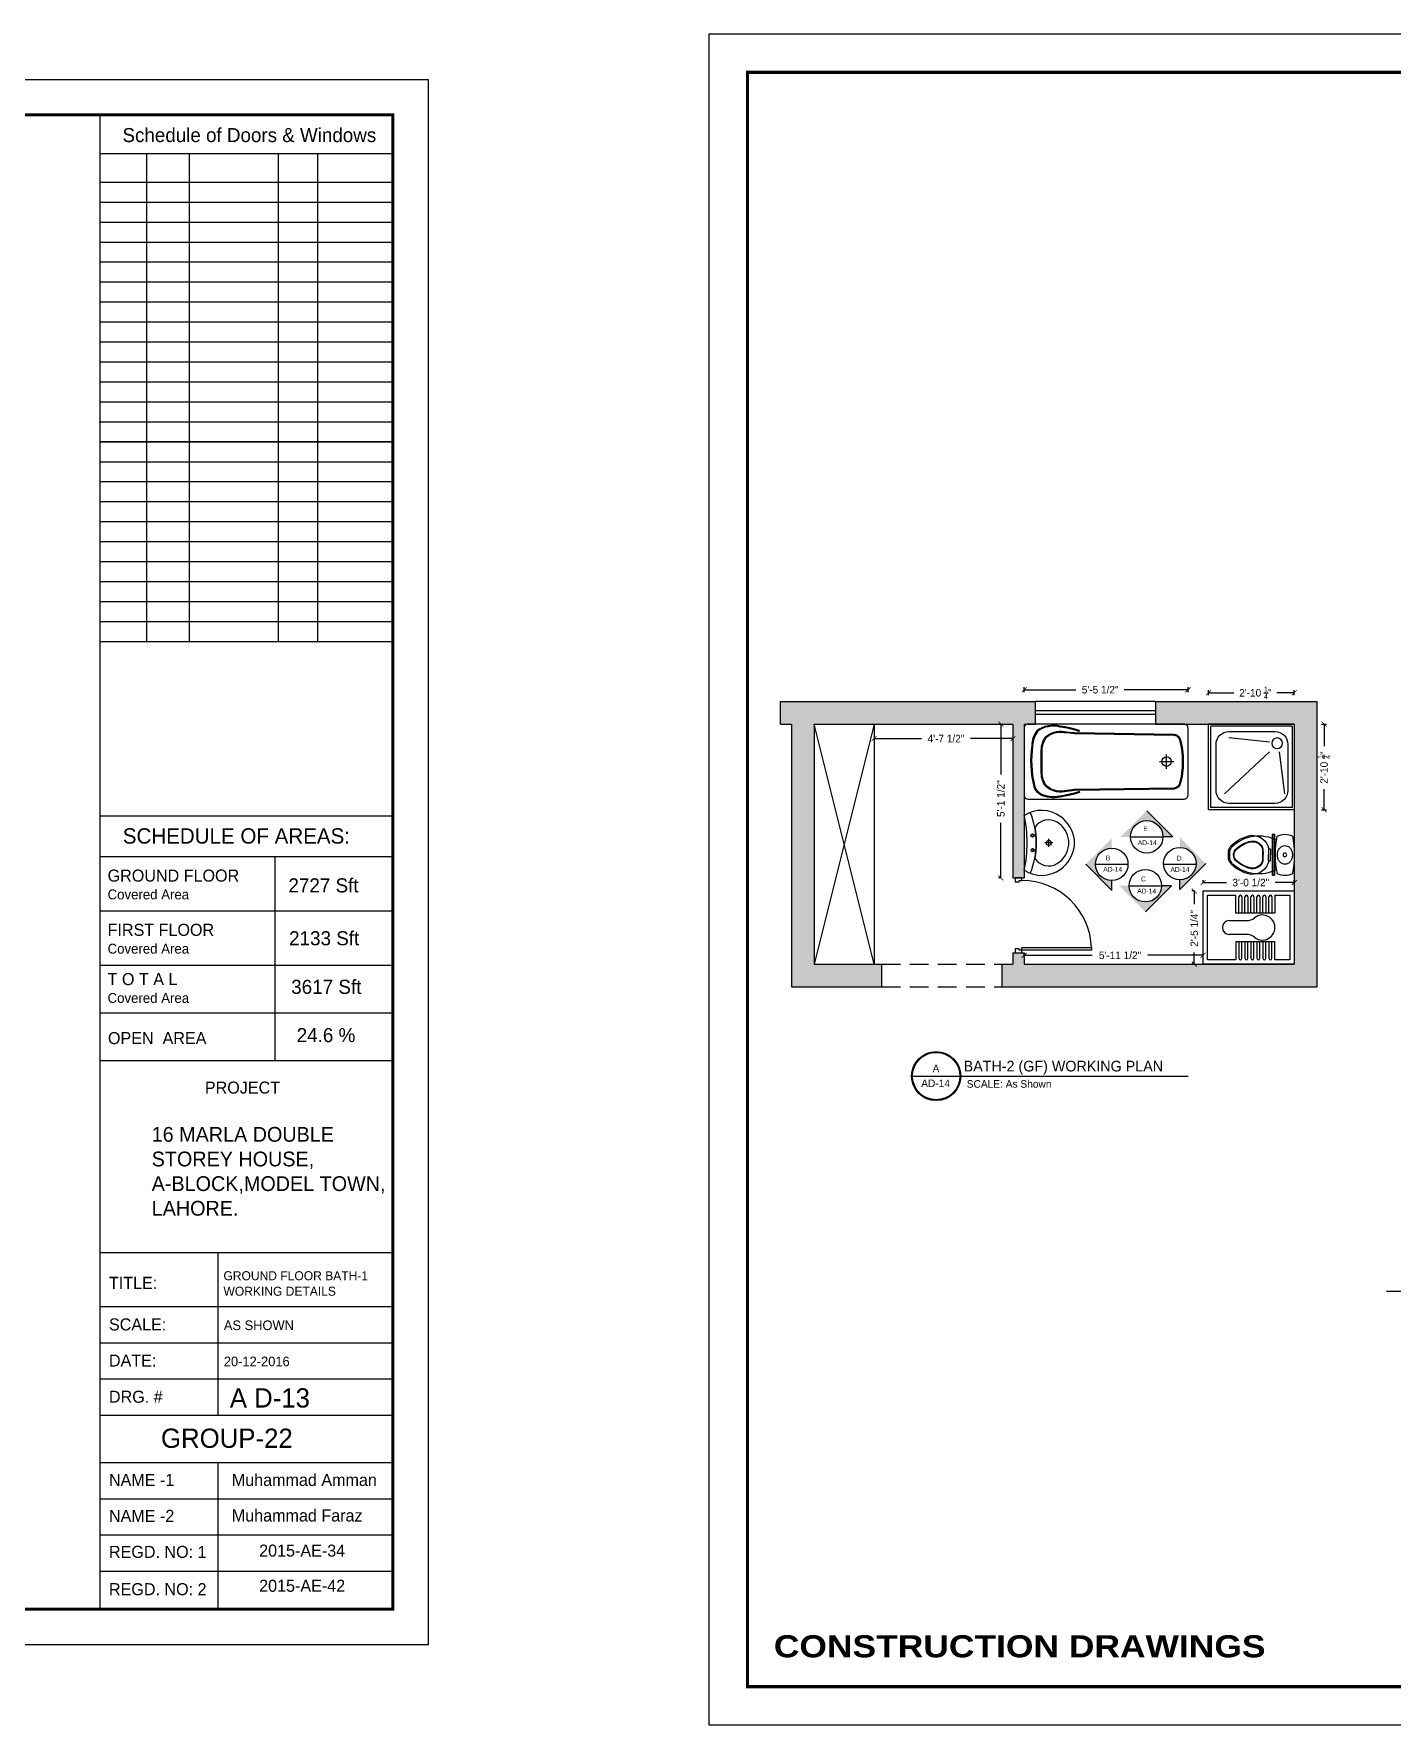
# Model space of a CAD drawing. Extents: x 10753 to 18704, y -5361 to 1140.
# Drawn here: x 14678 to 15221, y -3980 to -3304 of the extents above; entities that cross this region are included whole.
import ezdxf
from ezdxf.enums import TextEntityAlignment as Align

# ---------------------------------------------------------------- set-up
doc = ezdxf.new("R2010")
doc.units = 0
doc.header["$LTSCALE"] = 30
doc.header["$MEASUREMENT"] = 0
doc.header["$PDMODE"] = 3
doc.linetypes.add('HIDDEN', pattern=[0.375, 0.25, -0.125])
doc.layers.get('0').update_dxf_attribs({"linetype": 'CONTINUOUS'})
doc.layers.get('DEFPOINTS').update_dxf_attribs({"linetype": 'CONTINUOUS'})
for name, color, linetype in [('DIM', 6, 'CONTINUOUS'), ('DOOR', 4, 'CONTINUOUS'), ('furniture', 9, 'CONTINUOUS'), ('SEAL', 1, 'CONTINUOUS'), ('SLINE', 3, 'CONTINUOUS'), ('stairs terrace', 1, 'CONTINUOUS'), ('WALL', 2, 'CONTINUOUS'), ('Walls Hatch', 51, 'CONTINUOUS'), ('WINDOW', 5, 'CONTINUOUS'), ('WL', 9, 'CONTINUOUS')]:
    doc.layers.add(name, color=color, linetype=linetype)
doc.styles.add('EE', font='eurr____.ttf')
doc.styles.add('ROMAND', font='stylu.ttf', dxfattribs={"height": 2})
doc.styles.add('SEAL TEXT', font='stylu.ttf', dxfattribs={"height": 6})
doc.styles.add('SMALL-DIM', font='stylu.ttf', dxfattribs={"height": 2})
doc.styles.get("Standard").update_dxf_attribs({"font": 'stylu.ttf', "height": 3})
doc.styles.add('STYLE3', font='ariblk.ttf', dxfattribs={"height": 1})
doc.styles.add('Work Dim', font='stylu.ttf', dxfattribs={"height": 4})
doc.dimstyles.new('D1', dxfattribs={"dimtxt": 6, "dimasz": 5, "dimexe": 1, "dimexo": 2, "dimgap": 1, "dimtad": 1, "dimdec": 4, "dimzin": 3, "dimdsep": 46, "dimlunit": 4, "dimtxsty": 'Standard', "dimcen": 3, "dimclrd": 7, "dimclre": 7, "dimclrt": 2, "dimadec": 0, "dimazin": 0, "dimtfac": 1, "dimtdec": 4, "dimtofl": 0, "dimtmove": 2, "dimatfit": 3, "dimfxl": 1, "dimfrac": 2, "dimtolj": 1, "dimtzin": 1, "dimarcsym": 0})

# ---------------------------------------------------------------- blocks, each defined once
blk = doc.blocks.new('D1')
for p, q in [((-3, 40.85), (-1.5, 40.85)), ((-3, 1.85), (-3, 40.85)), ((-1.5, 40.85), (-1.5, 1.85)), ((-40.5, 1.88), (-42, 1.88)), ((-42, 1.88), (-42, -1.88)), ((-40.5, 0.38), (-40.5, 1.88)), ((-39.75, 0.38), (-40.5, 0.38)), ((-39.75, -1.88), (-39.75, 0.38)), ((-1.5, 1.85), (-3, 1.85)), ((-2.25, 0.38), (-2.25, -1.88)), ((-1.5, 0.38), (-2.25, 0.38)), ((0, 1.88), (-1.5, 1.88)), ((-1.5, 1.88), (-1.5, 0.38)), ((0, -1.88), (0, 1.88)), ((-42, -1.88), (-39.75, -1.88)), ((-2.25, -1.88), (0, -1.88))]:
    blk.add_line(p, q)
blk.add_arc((-1.5, 1.88), 39, 91.84981, 180)
blk = doc.blocks.new('WINDOW')
for p, q in [((12, 0), (0, 0)), ((12, -3.75), (0, -3.75)), ((12, -5.25), (0, -5.25)), ((12, -9), (0, -9))]:
    blk.add_line(p, q)
blk = doc.blocks.new('SHAWER1')
for p, q in [((1, -1), (1, -41)), ((1, -1), (41, -1)), ((2, -2), (2, -40)), ((2, -2), (40, -2)), ((12.5, -9.5), (31.5, -7.5)), ((40, -40), (40, -2)), ((41, -41), (41, -1)), ((8, -14), (5.5, -33.5)), ((12.5, -14), (33.5, -33.5)), ((1, -41), (41, -41)), ((2, -40), (40, -40))]:
    blk.add_line(p, q)
blk.add_lwpolyline([(31.5, -4.5), (10, -4.5, 0.414214), (4, -10.5), (4, -32, 0.414214), (10, -38), (31.5, -38, 0.414214), (37.5, -32), (37.5, -10.5, 0.414214)], format="xyb", close=True)
blk.add_circle((9, -10), 2.5)
blk = doc.blocks.new('A$C17367797')
at = {"color": 2}
for p, q in [((11.4, 10.32), (14.59, 10.32)), ((13, 8.73), (13, 11.92))]:
    blk.add_line(p, q, dxfattribs=at)
for points in [[(23.94, 20.16), (2.06, 20.16, 0.313319), (2.54, 5.54, 0.199679), (11.81, 0.07, 0.059042), (14.19, 0.07, 0.199679), (23.46, 5.54, 0.313319)], [(21.3, 6.91, 0.393124), (19.21, 15.96, -0.095727), (6.79, 15.96, 0.393124), (4.7, 6.91, 0.226359), (12.1, 2.33, 0.028741), (13, 2.28, 0.028741), (13.9, 2.33, 0.226359)]]:
    blk.add_lwpolyline(points, format="xyb", close=True)
for centre in [(10.05, 16.76), (15.98, 16.81)]:
    blk.add_circle(centre, 0.647)
blk.add_circle((13, 10.32), 1.06, dxfattribs=at)
for centre, radius, start, end in [((13, 48.1), 32.74, 248.16294, 291.83706), ((13, 69.54), 50.58, 257.50525, 282.49475), ((10.05, 17.72), 1.15, 235.92231, 304.07769), ((15.97, 17.76), 1.15, 236.72043, 304.87581)]:
    blk.add_arc(centre, radius, start, end)
blk = doc.blocks.new('W.C')
for p, q in [((-3.56, 25.29), (-3.82, 25.06)), ((-3.25, 24.9), (-3.45, 24.72)), ((1.87, 26.24), (-1.79, 26.26)), ((1.86, 25.74), (-1.79, 25.76)), ((3.89, 25.04), (3.64, 25.27)), ((-8.23, 8.82), (-8.23, 8.07)), ((8.27, 8.67), (-8.23, 8.71)), ((-8.23, 8.21), (8.27, 8.17)), ((-8.23, 7.96), (8.27, 7.92)), ((-2.37, 10.26), (-2.38, 9.51)), ((-2.38, 9.51), (-0.04, 9.5)), ((-2.37, 12.76), (-0.03, 12.75)), ((-2.37, 12.51), (-0.03, 12.5)), ((-2.37, 10.26), (-0.04, 10.25)), ((2.37, 12.49), (0.03, 12.5)), ((2.36, 10.24), (0.03, 10.25)), ((2.36, 9.49), (0.03, 9.5)), ((0.04, 12.75), (2.37, 12.74)), ((2.36, 10.24), (2.36, 9.49)), ((8.27, 8.02), (8.27, 8.77))]:
    blk.add_line(p, q)
blk.add_circle((0.01, 3.75), 0.75)
for centre, radius, start, end in [((7.64, 14.23), 15.77, 136.64147, 168.89213), ((7.64, 14.23), 15.27, 136.64147, 208.02477), ((7.64, 14.23), 13.52, 136.64147, 166.79545), ((7.64, 14.23), 13.27, 136.64147, 166.79545), ((-0.02, 20.87), 5.66, 108.18785, 128.72999), ((-0.02, 20.87), 5.16, 108.18785, 128.72999), ((-0.02, 20.87), 3.41, 89.64851, 128.72999), ((-0.02, 20.87), 3.16, 89.64851, 128.72999), ((0.07, 20.87), 3.41, 50.95184, 90.03331), ((0.07, 20.87), 3.16, 50.95184, 90.03331), ((0.07, 20.87), 5.16, 50.95184, 71.49397), ((0.07, 20.87), 5.66, 50.95184, 71.49397), ((-7.63, 14.28), 13.27, 12.88638, 43.04036), ((-7.63, 14.28), 13.52, 12.88638, 43.04036), ((-7.63, 14.28), 15.27, 331.69896, 43.04036), ((-7.63, 14.28), 15.77, 10.78969, 43.04036), ((-1.19, 16.67), 6.59, 174.76004, 259.63864), ((-1.19, 16.67), 4.34, 172.11064, 253.25358), ((-1.19, 16.67), 4.09, 171.63458, 253.25358), ((1.21, 16.66), 6.59, 280.04318, 4.92179), ((1.21, 16.66), 4.09, 286.42825, 8.04724), ((1.21, 16.66), 4.34, 286.42825, 7.57119), ((-1.86, 3.76), 6.38, 151.76843, 207.9134), ((-0.08, -30.37), 37.88, 78.41973, 101.2621), ((0.11, 37.87), 37.88, 258.41973, 281.2621), ((-1.32, 3.75), 2.42, 152.46729, 179.84091), ((-1.32, 3.75), 2.42, 179.84091, 207.21454), ((-0.68, 3.42), 3.14, 128.50072, 152.46729), ((-0.68, 4.08), 3.14, 207.21454, 231.18111), ((-0.26, 4.6), 3.81, 231.18111, 251.50722), ((-0.26, 2.9), 3.81, 108.17461, 128.50072), ((0.02, 5.42), 4.67, 251.50722, 269.84091), ((0.01, 2.08), 4.67, 89.84091, 108.17461), ((0.02, 5.42), 4.67, 269.84091, 288.17461), ((0.01, 2.08), 4.67, 71.50722, 89.84091), ((0.28, 4.6), 3.81, 288.17461, 308.50072), ((0.28, 2.9), 3.81, 51.18111, 71.50722), ((0.7, 4.08), 3.14, 308.50072, 332.46729), ((0.7, 3.42), 3.14, 27.21454, 51.18111), ((1.34, 3.75), 2.42, 359.84091, 27.21454), ((1.34, 3.75), 2.42, 332.46729, 359.84091), ((1.89, 3.74), 6.38, 331.76843, 27.9134)]:
    blk.add_arc(centre, radius, start, end)
blk = doc.blocks.new('A$C1B687418')
at = {"color": 253}
for p, q in [((54.11, 14.95), (59.78, 14.95)), ((56.95, 12.12), (56.95, 17.78))]:
    blk.add_line(p, q, dxfattribs=at)
for points in [[(63.96, 0, 0.414214), (65.52, 1.55), (65.52, 28.34, 0.414214), (63.96, 29.9), (1.55, 29.9, 0.414214), (0, 28.34), (0, 1.55, 0.414214), (1.55, 0)], [(63.56, 14.95, -0.0883), (62.3, 5.7, -0.304104), (59.91, 4), (20.15, 3.38, -0.000256), (16.1, 2.86, -0.242291), (8.44, 5.23, -0.139311), (6.82, 10.41), (6.82, 14.95), (6.82, 19.48, -0.139311), (8.44, 24.67, -0.242291), (16.1, 27.04, -0.000256), (20.15, 26.52), (59.91, 25.9, -0.304104), (62.3, 24.19, -0.0883)], [(63.17, 14.95, -0.088354), (61.93, 5.83, -0.302678), (59.9, 4.39), (20.12, 3.77, -0.000258), (16.04, 3.25, -0.241252), (8.74, 5.48, -0.138051), (7.21, 10.42), (7.21, 19.48, -0.138051), (8.74, 24.42, -0.241252), (16.04, 26.65, -0.000258), (20.12, 26.13), (59.9, 25.51, -0.302678), (61.93, 24.06, -0.088354)]]:
    blk.add_lwpolyline(points, format="xyb", close=True, dxfattribs=at)
for points in [[(22.3, 27.28, 0.055529), (14.39, 29.14, 0.217297), (5.18, 27.44, 0.154429), (3, 21.31, 0.092378), (3.72, 5.49, 0.252343), (7.2, 1.45, 0.146648), (15.24, 1.05, 0.034689), (22.38, 2.74, -0.153822)], [(22.17, 26.91, 0.0557), (14.32, 28.75, 0.216411), (5.45, 27.16, 0.153411), (3.38, 21.27, 0.092513), (4.1, 5.57, 0.252239), (7.33, 1.82, 0.146838), (15.17, 1.43, 0.034761), (22.27, 3.12, 0.034761)]]:
    blk.add_lwpolyline(points, format="xyb", dxfattribs=at)
blk.add_circle((56.95, 14.95), 1.89, dxfattribs=at)
blk = doc.blocks.new('_ArchTick')
at = {"color": 0, "linetype": 'ByBlock', "const_width": 0.15}
blk.add_lwpolyline([(-0.5, -0.5), (0.5, 0.5)], dxfattribs=at)
blk = doc.blocks.new('*D278')
at = {"layer": 'DEFPOINTS', "color": 0, "transparency": 16777216}
for p in [(15181.86, -3567.16), (15147.58, -3579.63), (15181.86, -3579.63)]:
    blk.add_point(p, dxfattribs=at)
at = {"layer": 'DIM', "color": 4, "lineweight": -2, "transparency": 16777216}
for p, q in [((15147.58, -3568.16), (15147.58, -3566.16)), ((15147.58, -3567.16), (15157.72, -3567.16)), ((15181.86, -3567.16), (15174.9, -3567.16)), ((15181.86, -3568.16), (15181.86, -3566.16))]:
    blk.add_line(p, q, dxfattribs=at)
at = {"layer": 'DIM', "color": 4, "lineweight": -2, "transparency": 16777216, "xscale": 2, "yscale": 2, "zscale": 2, "rotation": 180}
blk.add_blockref('_ArchTick', (15147.58, -3567.16), dxfattribs=at)
at = {"layer": 'DIM', "color": 4, "lineweight": -2, "transparency": 16777216, "xscale": 2, "yscale": 2, "zscale": 2}
blk.add_blockref('_ArchTick', (15181.86, -3567.16), dxfattribs=at)
at = {"layer": 'DIM', "color": 4, "transparency": 16777216, "insert": (15166.31, -3567.16), "char_height": 3, "attachment_point": 5}
blk.add_mtext('\\A1;2\'-10 {\\H0.7x;\\S1/4;}"', dxfattribs=at)
blk = doc.blocks.new('*D279')
at = {"layer": 'DEFPOINTS', "color": 0, "transparency": 16777216}
for p in [(15147.58, -3579.63), (15147.58, -3613.92), (15193.78, -3613.92)]:
    blk.add_point(p, dxfattribs=at)
at = {"layer": 'DIM', "color": 4, "lineweight": -2, "transparency": 16777216}
for p, q in [((15192.78, -3579.63), (15194.78, -3579.63)), ((15193.78, -3579.63), (15193.78, -3588.46)), ((15193.78, -3613.92), (15193.78, -3605.64)), ((15192.78, -3613.92), (15194.78, -3613.92))]:
    blk.add_line(p, q, dxfattribs=at)
at = {"layer": 'DIM', "color": 4, "lineweight": -2, "transparency": 16777216, "xscale": 2, "yscale": 2, "zscale": 2}
for p, rotation in [((15193.78, -3579.63), 90), ((15193.78, -3613.92), 270)]:
    blk.add_blockref('_ArchTick', p, dxfattribs=dict(at, rotation=rotation))
at = {"layer": 'DIM', "color": 4, "transparency": 16777216, "insert": (15193.78, -3597.05), "char_height": 3, "attachment_point": 5, "rotation": 90}
blk.add_mtext('\\A1;2\'-10 {\\H0.7x;\\S1/4;}"', dxfattribs=at)
blk = doc.blocks.new('*D280')
at = {"layer": 'DEFPOINTS', "color": 0, "transparency": 16777216}
for p in [(15181.86, -3643.02), (15145.38, -3646.35), (15181.86, -3646.35)]:
    blk.add_point(p, dxfattribs=at)
at = {"layer": 'DIM', "color": 4, "lineweight": -2, "transparency": 16777216}
for p, q in [((15145.38, -3643.02), (15145.38, -3642.02)), ((15145.38, -3643.02), (15154.75, -3643.02)), ((15181.86, -3643.02), (15174.21, -3643.02)), ((15181.86, -3643.02), (15181.86, -3642.02))]:
    blk.add_line(p, q, dxfattribs=at)
at = {"layer": 'DIM', "color": 4, "lineweight": -2, "transparency": 16777216, "xscale": 2, "yscale": 2, "zscale": 2, "rotation": 180}
blk.add_blockref('_ArchTick', (15145.38, -3643.02), dxfattribs=at)
at = {"layer": 'DIM', "color": 4, "lineweight": -2, "transparency": 16777216, "xscale": 2, "yscale": 2, "zscale": 2}
blk.add_blockref('_ArchTick', (15181.86, -3643.02), dxfattribs=at)
at = {"layer": 'DIM', "color": 4, "transparency": 16777216, "insert": (15164.48, -3643.02), "char_height": 3, "attachment_point": 5}
blk.add_mtext('\\A1;3\'-0 1/2"', dxfattribs=at)
blk = doc.blocks.new('*D281')
at = {"layer": 'DEFPOINTS', "color": 0, "transparency": 16777216}
for p in [(15145.38, -3646.35), (15141.89, -3675.63), (15145.38, -3675.63)]:
    blk.add_point(p, dxfattribs=at)
at = {"layer": 'DIM', "color": 4, "lineweight": -2, "transparency": 16777216}
for p, q in [((15141.89, -3646.35), (15140.89, -3646.35)), ((15141.89, -3646.35), (15141.89, -3651.69)), ((15141.89, -3675.63), (15141.89, -3670.97)), ((15141.89, -3675.63), (15140.89, -3675.63))]:
    blk.add_line(p, q, dxfattribs=at)
at = {"layer": 'DIM', "color": 4, "lineweight": -2, "transparency": 16777216, "xscale": 2, "yscale": 2, "zscale": 2}
for p, rotation in [((15141.89, -3646.35), 90), ((15141.89, -3675.63), 270)]:
    blk.add_blockref('_ArchTick', p, dxfattribs=dict(at, rotation=rotation))
at = {"layer": 'DIM', "color": 4, "transparency": 16777216, "insert": (15141.89, -3661.33), "char_height": 3, "attachment_point": 5, "rotation": 90}
blk.add_mtext('\\A1;2\'-5 1/4"', dxfattribs=at)
blk = doc.blocks.new('*D282')
at = {"layer": 'DEFPOINTS', "color": 0, "transparency": 16777216}
for p in [(15069.36, -3579.63), (15064.56, -3641.13), (15069.36, -3641.13)]:
    blk.add_point(p, dxfattribs=at)
at = {"layer": 'DIM', "color": 4, "lineweight": -2, "transparency": 16777216}
for p, q in [((15064.56, -3579.63), (15063.56, -3579.63)), ((15064.56, -3579.63), (15064.56, -3599.8)), ((15064.56, -3641.13), (15064.56, -3619.14)), ((15064.56, -3641.13), (15063.56, -3641.13))]:
    blk.add_line(p, q, dxfattribs=at)
at = {"layer": 'DIM', "color": 4, "lineweight": -2, "transparency": 16777216, "xscale": 2, "yscale": 2, "zscale": 2}
for p, rotation in [((15064.56, -3579.63), 90), ((15064.56, -3641.13), 270)]:
    blk.add_blockref('_ArchTick', p, dxfattribs=dict(at, rotation=rotation))
at = {"layer": 'DIM', "color": 4, "transparency": 16777216, "insert": (15064.56, -3609.47), "char_height": 3, "attachment_point": 5, "rotation": 90}
blk.add_mtext('\\A1;5\'-1 1/2"', dxfattribs=at)
blk = doc.blocks.new('*D283')
at = {"layer": 'DEFPOINTS', "color": 0, "transparency": 16777216}
for p in [(15013.86, -3579.63), (15069.36, -3579.63), (15069.36, -3585.48)]:
    blk.add_point(p, dxfattribs=at)
at = {"layer": 'DIM', "color": 4, "lineweight": -2, "transparency": 16777216}
for p, q in [((15013.86, -3585.48), (15013.86, -3586.48)), ((15013.86, -3585.48), (15032.8, -3585.48)), ((15069.36, -3585.48), (15052.37, -3585.48)), ((15069.36, -3585.48), (15069.36, -3586.48))]:
    blk.add_line(p, q, dxfattribs=at)
at = {"layer": 'DIM', "color": 4, "lineweight": -2, "transparency": 16777216, "xscale": 2, "yscale": 2, "zscale": 2, "rotation": 180}
blk.add_blockref('_ArchTick', (15013.86, -3585.48), dxfattribs=at)
at = {"layer": 'DIM', "color": 4, "lineweight": -2, "transparency": 16777216, "xscale": 2, "yscale": 2, "zscale": 2}
blk.add_blockref('_ArchTick', (15069.36, -3585.48), dxfattribs=at)
at = {"layer": 'DIM', "color": 4, "transparency": 16777216, "insert": (15042.58, -3585.48), "char_height": 3, "attachment_point": 5}
blk.add_mtext('\\A1;4\'-7 1/2"', dxfattribs=at)
blk = doc.blocks.new('*D284')
at = {"layer": 'DEFPOINTS', "color": 0, "transparency": 16777216}
for p in [(15073.86, -3565.95), (15073.86, -3581.27), (15139.38, -3581.27)]:
    blk.add_point(p, dxfattribs=at)
at = {"layer": 'DIM', "color": 4, "lineweight": -2, "transparency": 16777216}
for p, q in [((15073.86, -3566.95), (15073.86, -3564.95)), ((15073.86, -3565.95), (15094.57, -3565.95)), ((15139.38, -3565.95), (15113.91, -3565.95)), ((15139.38, -3566.95), (15139.38, -3564.95))]:
    blk.add_line(p, q, dxfattribs=at)
at = {"layer": 'DIM', "color": 4, "lineweight": -2, "transparency": 16777216, "xscale": 2, "yscale": 2, "zscale": 2, "rotation": 180}
blk.add_blockref('_ArchTick', (15073.86, -3565.95), dxfattribs=at)
at = {"layer": 'DIM', "color": 4, "lineweight": -2, "transparency": 16777216, "xscale": 2, "yscale": 2, "zscale": 2}
blk.add_blockref('_ArchTick', (15139.38, -3565.95), dxfattribs=at)
at = {"layer": 'DIM', "color": 4, "transparency": 16777216, "insert": (15104.24, -3565.95), "char_height": 3, "attachment_point": 5}
blk.add_mtext('\\A1;5\'-5 1/2"', dxfattribs=at)
blk = doc.blocks.new('*D285')
at = {"layer": 'DEFPOINTS', "color": 0, "transparency": 16777216}
for p in [(15073.86, -3675.63), (15145.38, -3672.1), (15145.38, -3675.63)]:
    blk.add_point(p, dxfattribs=at)
at = {"layer": 'DIM', "color": 4, "lineweight": -2, "transparency": 16777216}
for p, q in [((15073.86, -3672.1), (15073.86, -3671.1)), ((15145.38, -3672.1), (15145.38, -3671.1)), ((15073.86, -3672.1), (15101.02, -3672.1)), ((15145.38, -3672.1), (15123.34, -3672.1))]:
    blk.add_line(p, q, dxfattribs=at)
at = {"layer": 'DIM', "color": 4, "lineweight": -2, "transparency": 16777216, "xscale": 2, "yscale": 2, "zscale": 2, "rotation": 180}
blk.add_blockref('_ArchTick', (15073.86, -3672.1), dxfattribs=at)
at = {"layer": 'DIM', "color": 4, "lineweight": -2, "transparency": 16777216, "xscale": 2, "yscale": 2, "zscale": 2}
blk.add_blockref('_ArchTick', (15145.38, -3672.1), dxfattribs=at)
at = {"layer": 'DIM', "color": 4, "transparency": 16777216, "insert": (15112.18, -3672.1), "char_height": 3, "attachment_point": 5}
blk.add_mtext('\\A1;5\'-11 1/2"', dxfattribs=at)

msp = doc.modelspace()

# ---------------------------------------------------------------- hatches: boundary and pattern name
at = {"layer": 'DIM'}
for points in [[(15133.27968, -3624.73533), (15129.35287, -3624.73533, 0.414213562), (15122.86532, -3618.24778, 0.414213562), (15116.37777, -3624.73533), (15112.45096, -3624.73533), (15122.86532, -3614.32097)], [(15108.88846, -3646.12864), (15108.88846, -3642.20184, -0.414213562), (15102.4009, -3635.71428, -0.414213562), (15108.88846, -3629.22673), (15108.88846, -3625.29992), (15098.4741, -3635.71428)], [(15136.11148, -3645.83694), (15136.11148, -3641.91013, 0.414213562), (15142.59903, -3635.42258, 0.414213562), (15136.11148, -3628.93502), (15136.11148, -3625.00822), (15146.52584, -3635.42258)], [(15132.73167, -3644.2815), (15128.80487, -3644.2815, -0.414213562), (15122.31731, -3650.76905, -0.414213562), (15115.82976, -3644.2815), (15111.90296, -3644.2815), (15122.31731, -3654.69585)]]:
    msp.add_hatch(color=3, dxfattribs=at).paths.add_polyline_path(points)
at = {"layer": 'Walls Hatch'}
h = msp.add_hatch(color=256, dxfattribs=at)
h.dxf.hatch_style = 1
h.paths.add_polyline_path([(15190.86243, -3570.62984), (15126.36243, -3570.62984), (15126.36243, -3579.62984), (15181.86243, -3579.62984), (15181.86243, -3613.91556), (15181.86243, -3675.62984), (15145.38243, -3675.62984), (15073.86243, -3675.62984), (15073.86243, -3671.12984), (15069.36243, -3671.12984), (15069.36243, -3675.62984), (15064.86243, -3675.62984), (15064.86243, -3684.62984), (15190.86243, -3684.62984)])
h.paths.add_polyline_path([(15078.36243, -3570.62984), (14976.36243, -3570.62984), (14976.36243, -3579.62984), (14980.86243, -3579.62984), (14980.86243, -3684.62984), (15016.86243, -3684.62984), (15016.86243, -3675.62984), (14989.86243, -3675.62984), (14989.86243, -3579.62984), (15069.36243, -3579.62984), (15069.36243, -3641.12984), (15073.86243, -3641.12984), (15073.86243, -3579.62984), (15078.36243, -3579.62984)])

# ---------------------------------------------------------------- linework, layer by layer
at = {"linetype": 'HIDDEN'}
for p, q in [((15016.86243, -3675.62984), (15064.86243, -3675.62984)), ((15016.86243, -3684.62984), (15064.86243, -3684.62984))]:
    msp.add_line(p, q, dxfattribs=at)
at = {"layer": 'DIM', "color": 3}
for p, q in [((15133.27968, -3624.73533), (15122.86532, -3614.32097)), ((15116.37777, -3624.73533), (15129.35287, -3624.73533)), ((15133.27968, -3624.73533), (15129.35287, -3624.73533)), ((15108.88846, -3646.12864), (15098.4741, -3635.71428)), ((15115.35267, -3635.78), (15102.37756, -3635.78)), ((15142.62966, -3635.78), (15129.65455, -3635.78)), ((15136.11148, -3645.83694), (15146.52584, -3635.42258)), ((15115.82976, -3644.2815), (15128.80487, -3644.2815)), ((15132.73167, -3644.2815), (15122.31731, -3654.69585)), ((15132.73167, -3644.2815), (15128.80487, -3644.2815))]:
    msp.add_line(p, q, dxfattribs=at)
for centre in [(15122.86532, -3624.73533), (15108.88846, -3635.71428), (15136.11148, -3635.42258), (15122.31731, -3644.2815)]:
    msp.add_circle(centre, 6.48755, dxfattribs=at)
at = {"layer": 'furniture', "color": 2}
for p, q in [((15108.88846, -3646.12864), (15108.88846, -3642.20184)), ((15136.11148, -3645.83694), (15136.11148, -3641.91013))]:
    msp.add_line(p, q, dxfattribs=at)
at = {"layer": 'furniture'}
for p, q in [((15145.38243, -3675.62984), (15145.38243, -3646.34984)), ((15145.38243, -3646.34984), (15181.86243, -3646.34984)), ((15147.11043, -3673.90184), (15147.11043, -3648.07784)), ((15147.11043, -3648.07784), (15158.53443, -3648.07784)), ((15158.53443, -3655.25384), (15158.53443, -3648.07784)), ((15159.73443, -3655.25384), (15159.73443, -3648.67784)), ((15160.93443, -3648.67784), (15160.93443, -3655.25384)), ((15162.13443, -3655.25384), (15162.13443, -3648.67784)), ((15163.33443, -3648.67784), (15163.33443, -3655.25384)), ((15164.53443, -3655.25384), (15164.53443, -3648.67784)), ((15165.73443, -3648.67784), (15165.73443, -3655.25384)), ((15166.93443, -3655.25384), (15166.93443, -3648.67784)), ((15168.13443, -3648.67784), (15168.13443, -3655.25384)), ((15169.33443, -3655.25384), (15169.33443, -3648.67784)), ((15170.53443, -3648.67784), (15170.53443, -3655.25384)), ((15171.73443, -3655.25384), (15171.73443, -3648.67784)), ((15172.93443, -3648.67784), (15172.93443, -3655.25384)), ((15174.13443, -3648.07784), (15174.13443, -3655.25384)), ((15174.13443, -3648.07784), (15180.13443, -3648.07784)), ((15180.13443, -3648.07784), (15180.13443, -3673.90184)), ((15181.86243, -3646.34984), (15181.86243, -3675.62984)), ((15174.13443, -3655.25384), (15158.53443, -3655.25384)), ((15155.87043, -3658.22984), (15162.85742, -3658.22984)), ((15162.85742, -3663.74984), (15155.87043, -3663.74984)), ((15158.53443, -3666.72584), (15158.53443, -3673.90184)), ((15174.13443, -3666.72584), (15158.53443, -3666.72584)), ((15159.73443, -3666.72584), (15159.73443, -3673.30184)), ((15160.93443, -3673.30184), (15160.93443, -3666.72584)), ((15162.13443, -3666.72584), (15162.13443, -3673.30184)), ((15163.33443, -3673.30184), (15163.33443, -3666.72584)), ((15164.53443, -3666.72584), (15164.53443, -3673.30184)), ((15165.73443, -3673.30184), (15165.73443, -3666.72584)), ((15166.93443, -3666.72584), (15166.93443, -3673.30184)), ((15168.13443, -3673.30184), (15168.13443, -3666.72584)), ((15169.33443, -3666.72584), (15169.33443, -3673.30184)), ((15170.53443, -3673.30184), (15170.53443, -3666.72584)), ((15171.73443, -3666.72584), (15171.73443, -3673.30184)), ((15172.93443, -3673.30184), (15172.93443, -3666.72584)), ((15174.13443, -3673.90184), (15174.13443, -3666.72584)), ((15181.86243, -3675.62984), (15145.38243, -3675.62984)), ((15158.53443, -3673.90184), (15147.11043, -3673.90184)), ((15180.13443, -3673.90184), (15174.13443, -3673.90184))]:
    msp.add_line(p, q, dxfattribs=at)
for centre, radius, start, end in [((15160.33443, -3648.67784), 0.6, 0, 180), ((15162.73443, -3648.67784), 0.6, 0, 180), ((15165.13443, -3648.67784), 0.6, 0.000017, 180), ((15167.53443, -3648.67784), 0.6, 0, 180), ((15169.93443, -3648.67784), 0.6, 0, 180.000017), ((15172.33443, -3648.67784), 0.6, 0, 180), ((15162.85742, -3653.42984), 4.8, 270, 309.63074), ((15169.11843, -3660.98984), 5.016, 270, 129.630758), ((15155.87043, -3660.98984), 2.76, 90, 270), ((15162.85742, -3668.54984), 4.8, 50.369265, 90), ((15169.11843, -3660.98984), 5.016, 230.36926, 270), ((15160.33443, -3673.30184), 0.6, 180, 0), ((15162.73443, -3673.30184), 0.6, 180, 0), ((15165.13443, -3673.30184), 0.6, 180, 0), ((15167.53443, -3673.30184), 0.6, 180, 0), ((15169.93443, -3673.30184), 0.6, 180, 0), ((15172.33443, -3673.30184), 0.6, 180, 0)]:
    msp.add_arc(centre, radius, start, end, dxfattribs=at)
at = {"layer": 'SEAL', "color": 1}
for p, q in [((14704.28666, -3336.16299), (14704.28666, -3933.46118)), ((14821.37068, -3336.16299), (14704.28666, -3336.16299)), ((14821.37068, -3336.16299), (14704.28666, -3336.16299)), ((14704.28666, -3351.63587), (14821.37068, -3351.63587)), ((14722.91366, -3351.63587), (14722.91366, -3546.61301)), ((14739.9655, -3351.63587), (14739.9655, -3546.61301)), ((14775.5103, -3351.63587), (14775.5103, -3546.61301)), ((14791.30179, -3351.63587), (14791.30179, -3546.61301)), ((14704.28666, -3363.00398), (14821.37068, -3363.00398)), ((14704.28666, -3370.98698), (14821.37068, -3370.98698)), ((14704.28666, -3378.96998), (14821.37068, -3378.96998)), ((14704.28666, -3386.95298), (14821.37068, -3386.95298)), ((14704.28666, -3394.93598), (14821.37068, -3394.93598)), ((14704.28666, -3402.91898), (14821.37068, -3402.91898)), ((14704.28666, -3410.90199), (14821.37068, -3410.90199)), ((14704.28666, -3418.88499), (14821.37068, -3418.88499)), ((14704.28666, -3426.86799), (14821.37068, -3426.86799)), ((14704.28666, -3434.85099), (14821.37068, -3434.85099)), ((14704.28666, -3442.83399), (14821.37068, -3442.83399)), ((14704.28666, -3450.81699), (14821.37068, -3450.81699)), ((14704.05073, -3458.79999), (14821.13475, -3458.79999)), ((14704.05073, -3458.79999), (14794.3732, -3458.79999)), ((14704.05073, -3458.79999), (14821.13475, -3458.79999)), ((14704.28666, -3458.79999), (14821.37068, -3458.79999)), ((14704.28666, -3458.79999), (14821.37068, -3458.79999)), ((14821.37068, -3466.783), (14704.28666, -3466.783)), ((14704.28666, -3466.783), (14821.37068, -3466.783)), ((14704.28666, -3474.766), (14821.37068, -3474.766)), ((14704.28666, -3482.749), (14821.37068, -3482.749)), ((14704.28666, -3490.732), (14821.37068, -3490.732)), ((14704.28666, -3498.715), (14821.37068, -3498.715)), ((14704.28666, -3506.698), (14821.37068, -3506.698)), ((14704.28666, -3514.68101), (14821.37068, -3514.68101)), ((14704.28666, -3522.66401), (14821.37068, -3522.66401)), ((14704.28666, -3530.64701), (14821.37068, -3530.64701)), ((14704.28666, -3538.63001), (14821.37068, -3538.63001)), ((14704.28666, -3546.61301), (14821.37068, -3546.61301)), ((14821.37068, -3616.51228), (14704.28666, -3616.51228)), ((14821.37068, -3632.76461), (14704.28666, -3632.76461)), ((14774.28866, -3632.76461), (14774.28866, -3714.22435)), ((14821.37068, -3654.44596), (14704.28666, -3654.44596)), ((14821.37068, -3676.1273), (14704.28666, -3676.1273)), ((14821.37068, -3695.17583), (14704.28666, -3695.17583)), ((14821.37068, -3695.17583), (14704.28666, -3695.17583)), ((14821.37068, -3714.22435), (14704.28666, -3714.22435)), ((14821.37068, -3790.98559), (14704.28666, -3790.98559)), ((14751.44843, -3790.98559), (14751.44843, -3856.02192)), ((14821.37068, -3812.66694), (14704.28666, -3812.66694)), ((14821.37068, -3827.12117), (14704.28666, -3827.12117)), ((14821.37068, -3841.5754), (14704.28666, -3841.5754)), ((14821.37068, -3856.02192), (14704.28666, -3856.02192)), ((14821.37068, -3856.02192), (14704.28666, -3856.02192)), ((14821.37068, -3875.00312), (14704.28666, -3875.00312)), ((14751.44843, -3875.00312), (14751.44843, -3932.82005)), ((14821.37068, -3889.45735), (14704.28666, -3889.45735)), ((14821.37068, -3903.91158), (14704.28666, -3903.91158)), ((14821.37068, -3918.36581), (14704.28666, -3918.36581))]:
    msp.add_line(p, q, dxfattribs=at)
for points in [[(15954.88813, -3303.7364), (15954.88813, -3979.84357), (14947.84809, -3979.84357), (14947.84809, -3303.7364)], [(14835.59207, -3321.94161), (14835.59207, -3947.68257), (13903.5709, -3947.68257), (13903.5709, -3321.94161)]]:
    msp.add_lwpolyline(points, close=True, dxfattribs=at)
at = {"layer": 'SLINE'}
msp.add_line((15028.87352, -3720.38283), (15139.40874, -3720.38283), dxfattribs=at)
for radius in [9.81095, 9.47309]:
    msp.add_circle((15038.68447, -3720.38283), radius, dxfattribs=at)
at = {"layer": 'stairs terrace'}
for p, q in [((15013.86243, -3675.62984), (14989.86243, -3579.62984)), ((15013.86243, -3579.62984), (14989.86243, -3675.62984)), ((15013.86243, -3579.62984), (15013.86243, -3675.62984))]:
    msp.add_line(p, q, dxfattribs=at)
at = {"layer": 'WALL'}
for p, q in [((14976.36243, -3570.62984), (15078.36243, -3570.62984)), ((14976.36243, -3579.62984), (14976.36243, -3570.62984)), ((15078.36243, -3579.62984), (15078.36243, -3570.62984)), ((15126.36243, -3570.62984), (15190.86243, -3570.62984)), ((15126.36243, -3570.62984), (15126.36243, -3579.62984)), ((15190.86243, -3570.62984), (15190.86243, -3684.62984)), ((14976.36243, -3579.62984), (14980.86243, -3579.62984)), ((14980.86243, -3579.62984), (14980.86243, -3684.62984)), ((14989.86243, -3579.62984), (14989.86243, -3675.62984)), ((14989.86243, -3579.62984), (15069.36243, -3579.62984)), ((15069.36243, -3579.62984), (15069.36243, -3641.12984)), ((15073.86243, -3579.62984), (15073.86243, -3641.12984)), ((15073.86243, -3579.62984), (15078.36243, -3579.62984)), ((15126.36243, -3579.62984), (15181.86243, -3579.62984)), ((15181.86243, -3579.62984), (15181.86243, -3675.62984)), ((15069.36243, -3641.12984), (15073.86243, -3641.12984)), ((15069.36243, -3671.12984), (15069.36243, -3675.62984)), ((15069.36243, -3671.12984), (15073.86243, -3671.12984)), ((15073.86243, -3671.12984), (15073.86243, -3675.62984)), ((14989.86243, -3675.62984), (15016.86243, -3675.62984)), ((15016.86243, -3675.62984), (15016.86243, -3684.62984)), ((15064.86243, -3675.62984), (15069.36243, -3675.62984)), ((15064.86243, -3675.62984), (15064.86243, -3684.62984)), ((15073.86243, -3675.62984), (15181.86243, -3675.62984)), ((14980.86243, -3684.62984), (15016.86243, -3684.62984)), ((15064.86243, -3684.62984), (15190.86243, -3684.62984))]:
    msp.add_line(p, q, dxfattribs=at)
at = {"layer": 'WALL', "color": 9}
msp.add_line((15442.47372, -3806.42195), (15218.80461, -3806.42195), dxfattribs=at)
at = {"layer": 'WL'}
for points, const_width in [([(15939.52206, -3319.10247), (15939.52206, -3964.4775), (14963.21416, -3964.4775), (14963.21416, -3319.10247)], 1.28051), ([(14821.37068, -3336.16299), (14821.37068, -3933.46118), (13917.79228, -3933.46118), (13917.79228, -3336.16299)], 1.18512)]:
    msp.add_lwpolyline(points, close=True, dxfattribs=dict(at, const_width=const_width))

# ---------------------------------------------------------------- block references
msp.add_blockref('A$C1B687418', (15073.86243, -3609.61308))
at = {"xscale": -0.8571428571431169, "yscale": 0.8571428571431169, "zscale": 0.8571428571428571}
msp.add_blockref('SHAWER1', (15182.71957, -3578.7727), dxfattribs=at)
at = {"layer": 'DOOR', "xscale": 0.7142857142857143, "yscale": 0.7142857142857143, "zscale": 0.7142857142857143, "rotation": 270}
msp.add_blockref('D1', (15071.61243, -3671.12984), dxfattribs=at)
at = {"layer": 'furniture', "ltscale": 5, "rotation": 90}
msp.add_blockref('A$C17367797', (15094.02457, -3640.15073), dxfattribs=at)
at = {"layer": 'furniture', "xscale": -1, "rotation": 90}
msp.add_blockref('W.C', (15181.86229, -3631.94836), dxfattribs=at)
at = {"layer": 'WINDOW', "xscale": 4, "zscale": 4}
msp.add_blockref('WINDOW', (15078.36243, -3570.62984), dxfattribs=at)

# ---------------------------------------------------------------- texts
at = {"layer": 'DIM', "color": 3, "attachment_point": 1, "style": 'EE'}
for s, insert, char_height in [('E', (15121.50039, -3620.51622), 1.93344), ('AD-14', (15119.29372, -3626.13073), 1.933442), ('AD-14', (15105.48197, -3636.76464), 1.933442), ('B', (15106.49995, -3632.22482), 1.93344), ('AD-14', (15132.36956, -3636.82118), 1.933442), ('D', (15134.91679, -3632.29614), 1.93344), ('C', (15120.59556, -3640.61093), 1.93344), ('AD-14', (15119.0673, -3645.41881), 1.933442)]:
    msp.add_mtext_dynamic_manual_height_columns(s, width=5.1527889, gutter_width=45, heights=[0], dxfattribs=dict(at, insert=insert, char_height=char_height))
at = {"layer": 'SEAL', "color": 1, "style": 'SEAL TEXT'}
msp.add_text('Schedule of Doors & Windows', height=5.6172502, dxfattribs=at).set_placement((14764.04333, -3347.01387), align=Align.CENTER)
at = {"layer": 'SEAL', "color": 1}
for s, height, style, p in [('SCHEDULE OF AREAS:', 6.1430483, 'ROMAND', (14713.44022, -3627.44809)), ('GROUND FLOOR', 4.8180771, 'ROMAND', (14707.36349, -3642.63507)), ('2727 Sft', 5.636475, 'SEAL TEXT', (14779.65421, -3646.96034)), ('Covered Area', 3.9502246, 'SEAL TEXT', (14707.36349, -3649.73461)), ('FIRST FLOOR', 4.8180771, 'ROMAND', (14707.36349, -3664.31642)), ('2133 Sft', 5.636475, 'SEAL TEXT', (14779.92667, -3668.09613)), ('Covered Area', 3.9502246, 'SEAL TEXT', (14707.36349, -3671.41596)), ('T O T A L', 4.818077, 'ROMAND', (14707.36349, -3684.02314)), ('3617 Sft', 5.636475, 'SEAL TEXT', (14780.773, -3687.51991)), ('Covered Area', 3.9502246, 'SEAL TEXT', (14707.36349, -3691.12268)), ('OPEN  AREA', 4.818077, 'ROMAND', (14707.50477, -3707.60301)), ('24.6 %%%', 5.636475, 'SEAL TEXT', (14782.95258, -3706.80973)), ('PROJECT', 4.818077, 'ROMAND', (14746.25568, -3727.38137)), ('GROUND FLOOR BATH-1', 3.6025856, 'SEAL TEXT', (14753.68662, -3801.98374)), ('TITLE:', 4.818077, 'ROMAND', (14707.90022, -3805.43982)), ('WORKING DETAILS', 3.6025856, 'SEAL TEXT', (14753.68662, -3808.1812)), ('SCALE:', 4.818077, 'ROMAND', (14707.90022, -3822.04405)), ('AS SHOWN', 3.849442, 'SEAL TEXT', (14753.83999, -3821.90993)), ('DATE:', 4.818077, 'ROMAND', (14707.90022, -3836.49828)), ('20-12-2016', 3.849442, 'SEAL TEXT', (14753.83999, -3836.36416)), ('DRG. #', 4.818077, 'ROMAND', (14707.90022, -3850.95251)), ('A D-13', 7.698884, 'SEAL TEXT', (14756.23155, -3852.87009)), ('GROUP-22', 7.708923, 'Work Dim', (14728.70582, -3868.98431)), ('NAME -1', 4.818077, 'ROMAND', (14707.90022, -3884.20419)), ('Muhammad Amman', 4.8180771, 'ROMAND', (14757.02576, -3884.20419)), ('NAME -2', 4.818077, 'ROMAND', (14707.90022, -3898.58824)), ('Muhammad Faraz', 4.8180771, 'ROMAND', (14757.02576, -3898.42744)), ('2015-AE-34', 4.818077, 'ROMAND', (14767.96186, -3912.47725)), ('REGD. NO: 1', 4.8180771, 'ROMAND', (14707.90022, -3912.97228)), ('REGD. NO: 2', 4.8180771, 'ROMAND', (14707.90022, -3927.88935)), ('2015-AE-42', 4.818077, 'ROMAND', (14767.96186, -3926.52704))]:
    msp.add_text(s, height=height, dxfattribs=dict(at, style=style)).set_placement(p)
at = {"layer": 'SEAL', "color": 1, "insert": (14724.99312, -3740.71563), "char_height": 5.9073652, "attachment_point": 1, "style": 'ROMAND'}
msp.add_mtext_dynamic_manual_height_columns('16 MARLA DOUBLE STOREY HOUSE,^JA-BLOCK,MODEL TOWN, LAHORE.', width=94.2270095, gutter_width=45, heights=[0], dxfattribs=at)
at = {"layer": 'SLINE', "style": 'SMALL-DIM'}
for s, height, p in [('A', 3.0375, (15037.25461, -3718.85207)), ('BATH-2 (GF) WORKING PLAN', 4.2757912, (15049.66758, -3718.51974, 0.04541)), ('AD-14', 3.0375, (15032.69175, -3724.77821)), ('SCALE: As Shown', 3.0375, (15050.90869, -3725.02872, 0.06863))]:
    msp.add_text(s, height=height, dxfattribs=at).set_placement(p)
at = {"layer": 'WALL', "color": 1, "style": 'STYLE3'}
msp.add_text('CONSTRUCTION DRAWINGS', height=8.8538061, dxfattribs=at).set_placement((15072.06301, -3952.73711), align=Align.CENTER)

# ---------------------------------------------------------------- dimensions: what is measured, and where the dimension line sits
at = {"layer": 'DIM'}
for base, p1, p2, picture, middle in [((15073.862432, -3565.954328), (15139.380584, -3581.270065), (15073.862432, -3581.270065), '*D284', (15104.243301, -3565.954328)), ((15069.36243, -3585.47612), (15013.86243, -3579.62984), (15069.36243, -3579.62984), '*D283', (15042.58167, -3585.47612)), ((15181.86243, -3643.02481), (15145.38243, -3646.34984), (15181.86243, -3646.34984), '*D280', (15164.48049, -3643.02481)), ((15145.38243, -3672.1042), (15073.86243, -3675.62984), (15145.38243, -3675.62984), '*D285', (15112.18002, -3672.1042))]:
    dim = msp.add_linear_dim(base=base, p1=p1, p2=p2, dimstyle='D1', override={"dimtxt": 3, "dimasz": 2, "dimexo": 9, "dimblk": 'ArchTick', "dimclrd": 4, "dimclre": 4, "dimclrt": 4, "dimldrblk": 'ArchTick', "dimfxlon": 1}, dxfattribs=at)
    dim.commit()
    dim.dimension.update_dxf_attribs({"geometry": picture, "text_midpoint": middle, "dimtype": 160})
dim = msp.add_linear_dim(base=(15181.86243, -3567.15947), p1=(15147.57672, -3579.62984), p2=(15181.86243, -3579.62984), text='2\'-10 {\\H0.7x;\\S1/4;}"', dimstyle='D1', override={"dimtxt": 3, "dimasz": 2, "dimexo": 9, "dimblk": 'ArchTick', "dimclrd": 4, "dimclre": 4, "dimclrt": 4, "dimldrblk": 'ArchTick', "dimfxlon": 1}, dxfattribs=at)
dim.commit()
dim.dimension.update_dxf_attribs({"geometry": '*D278', "text_midpoint": (15166.3111, -3567.15947), "dimtype": 160})
for base, p1, p2, picture, middle in [((15064.56005, -3641.12984), (15069.36243, -3579.62984), (15069.36243, -3641.12984), '*D282', (15064.56005, -3609.47171)), ((15141.89155, -3675.62984), (15145.38243, -3646.34984), (15145.38243, -3675.62984), '*D281', (15141.89155, -3661.32653))]:
    dim = msp.add_linear_dim(base=base, p1=p1, p2=p2, angle=90, dimstyle='D1', override={"dimtxt": 3, "dimasz": 2, "dimexo": 9, "dimblk": 'ArchTick', "dimclrd": 4, "dimclre": 4, "dimclrt": 4, "dimldrblk": 'ArchTick', "dimfxlon": 1}, dxfattribs=at)
    dim.commit()
    dim.dimension.update_dxf_attribs({"geometry": picture, "text_midpoint": middle, "dimtype": 160})
dim = msp.add_linear_dim(base=(15193.78412, -3613.91556), p1=(15147.57672, -3579.62984), p2=(15147.57672, -3613.91556), angle=90, text='2\'-10 {\\H0.7x;\\S1/4;}"', dimstyle='D1', override={"dimtxt": 3, "dimasz": 2, "dimexo": 9, "dimblk": 'ArchTick', "dimclrd": 4, "dimclre": 4, "dimclrt": 4, "dimldrblk": 'ArchTick', "dimfxlon": 1}, dxfattribs=at)
dim.commit()
dim.dimension.update_dxf_attribs({"geometry": '*D279', "text_midpoint": (15193.78412, -3597.05224), "dimtype": 160})

doc.saveas('drawing.dxf')
